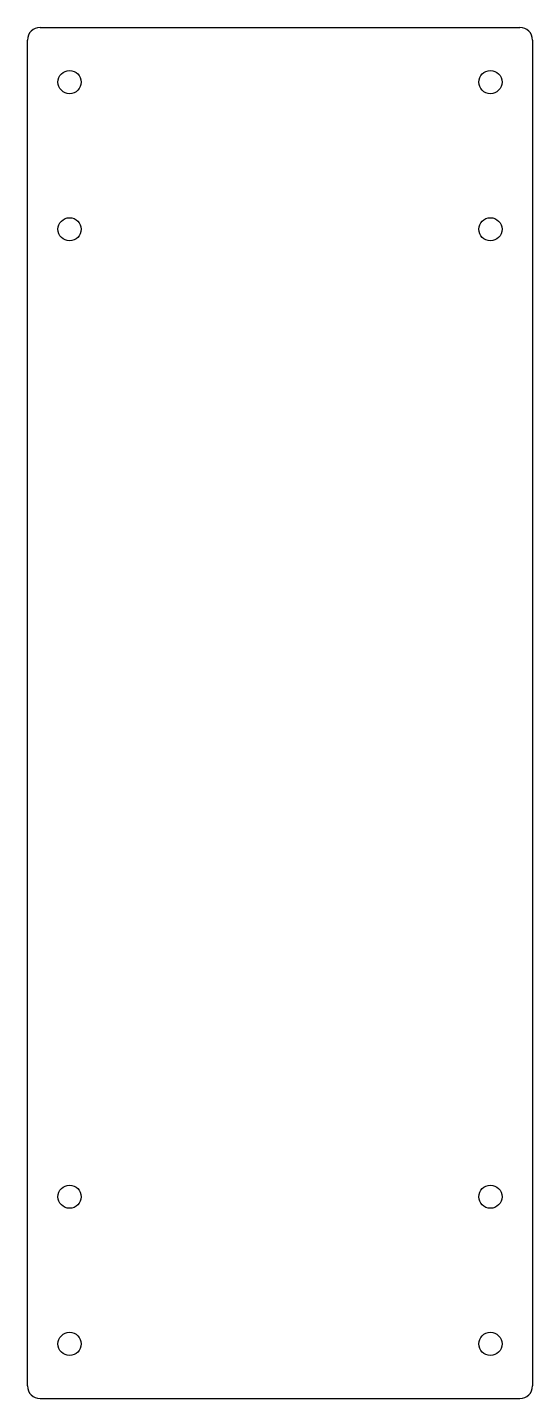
# Model space of a CAD drawing. Header units: millimetres. Extents: x 0 to 120, y -163 to 163.
import ezdxf

# ---------------------------------------------------------------- set-up
doc = ezdxf.new("R2010")
doc.units = ezdxf.units.MM
doc.layers.add('Shape2DView005', color=7, linetype='CONTINUOUS')

msp = doc.modelspace()

# ---------------------------------------------------------------- linework, layer by layer
at = {"layer": 'Shape2DView005'}
for p, q in [((3, 163), (117, 163)), ((0, -160), (0, 160)), ((120, 160), (120, -160)), ((3, -163), (117, -163))]:
    msp.add_line(p, q, dxfattribs=at)
for centre in [(10, 150), (110, 150), (10, 115), (110, 115), (10, -115), (110, -115), (10, -150), (110, -150)]:
    msp.add_circle(centre, 2.75, dxfattribs=at)
for centre, start, end in [((3, 160), 90, 180), ((117, 160), 0, 90), ((3, -160), 180, -90), ((117, -160), -90, 0)]:
    msp.add_arc(centre, 3, start, end, dxfattribs=at)

doc.saveas('drawing.dxf')
